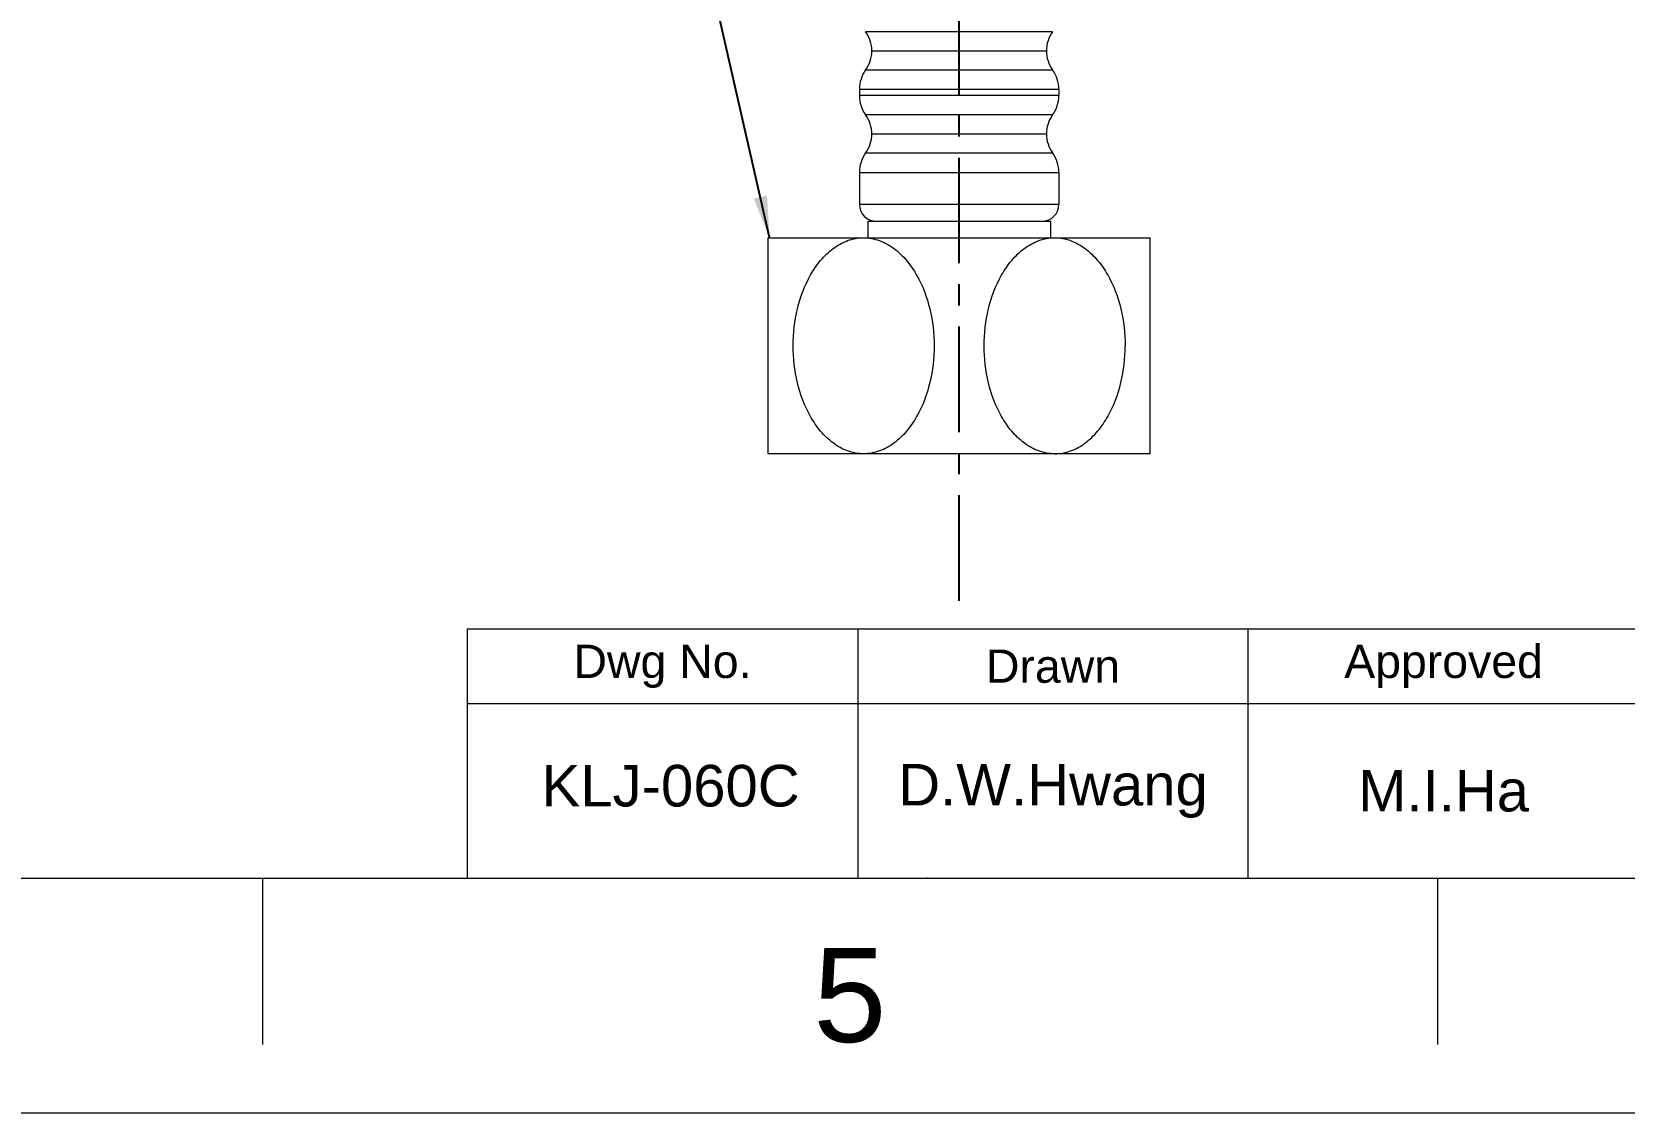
# Model space of a CAD drawing. Header units: millimetres. Extents: x 1991 to 2585, y -545 to -125.
# Drawn here: x 2273.7 to 2369.5, y -545.4 to -480.3 of the extents above; entities that cross this region are included whole.
import ezdxf

# ---------------------------------------------------------------- set-up
doc = ezdxf.new("R2010")
doc.units = ezdxf.units.MM
doc.header["$LTSCALE"] = 0.1
doc.linetypes.add('CENTERX2', pattern=[101.6, 63.5, -12.7, 12.7, -12.7])
doc.layers.get('0').update_dxf_attribs({"lineweight": 13})
doc.layers.add('CENTER', color=1, linetype='CENTERX2')
doc.layers.add('TEXT', color=2, linetype='Continuous')
doc.layers.add('DIM', color=3, linetype='Continuous', lineweight=9)
doc.layers.add('FORM', color=7, linetype='Continuous', lineweight=13)
doc.styles.get("Standard").update_dxf_attribs({"font": 'arial.ttf'})
doc.dimstyles.new('ISO-25', dxfattribs={"dimtxt": 2.5, "dimasz": 2.5, "dimexe": 1.25, "dimexo": 0.625, "dimtad": 1, "dimtxsty": 'Standard', "dimcen": 2.5, "dimadec": 0, "dimazin": 0, "dimtfac": 1, "dimtmove": 0, "dimatfit": 3, "dimfxl": 0, "dimarcsym": 0})

msp = doc.modelspace()

# ---------------------------------------------------------------- linework, layer by layer
at = {"color": 7, "linetype": 'Continuous'}
for p, q in [((2335.125, -480.319), (2323.875, -480.319)), ((2324.25, -481.465), (2334.751, -481.465)), ((2323.875, -482.61), (2335.125, -482.61)), ((2323.5, -483.776), (2335.5, -483.776)), ((2323.5, -483.776), (2323.5, -484.154)), ((2335.5, -483.776), (2335.5, -484.154)), ((2335.5, -484.154), (2323.5, -484.154)), ((2335.125, -485.319), (2323.875, -485.319)), ((2324.25, -486.465), (2334.751, -486.465)), ((2323.875, -487.61), (2335.125, -487.61)), ((2323.5, -488.776), (2335.5, -488.776)), ((2323.5, -488.776), (2323.5, -490.715)), ((2335.5, -488.776), (2335.5, -490.715)), ((2335.5, -490.715), (2323.5, -490.715)), ((2324, -491.715), (2335, -491.715)), ((2324, -491.715), (2324, -492.715)), ((2335, -491.715), (2335, -492.715)), ((2318, -492.715), (2341, -492.715)), ((2318, -505.715), (2318, -492.715)), ((2341.001, -492.715), (2341, -492.715)), ((2341, -505.715), (2341, -492.715)), ((2341, -505.715), (2318, -505.715))]:
    msp.add_line(p, q, dxfattribs=at)
for p, q in [((2004.744, -531.258), (2570.4, -531.258)), ((2287.572, -531.258), (2287.572, -541.258)), ((2358.279, -531.258), (2358.279, -541.258))]:
    msp.add_line(p, q)
for centre, radius, start, end in [((2322.25, -481.485), 2, 0.59003, 35.65909), ((2336.75, -481.485), 2, 144.34091, 179.40997), ((2322.25, -481.444), 2, 324.34091, 359.40997), ((2336.75, -481.444), 2, 180.59003, 215.65909), ((2325.5, -483.776), 2, 144.34091, 180), ((2333.5, -483.776), 2, 0, 35.65909), ((2325.5, -484.154), 2, 180, 215.65909), ((2333.5, -484.154), 2, 324.34091, 0), ((2322.25, -486.485), 2, 0.59003, 35.65909), ((2336.75, -486.485), 2, 144.34091, 179.40997), ((2322.25, -486.444), 2, 324.34091, 359.40997), ((2336.75, -486.444), 2, 180.59003, 215.65909), ((2325.5, -488.776), 2, 144.34091, 180), ((2333.5, -488.776), 2, 0, 35.65909), ((2324.5, -490.715), 1, 180, 270), ((2334.5, -490.715), 1, 270, 0)]:
    msp.add_arc(centre, radius, start, end, dxfattribs=at)
for points, knots in [([(2319.508, -499.215), (2319.508, -498.47), (2319.674, -496.991), (2320.322, -495.251), (2321.131, -494.064), (2321.878, -493.337), (2322.763, -492.837), (2323.426, -492.715), (2323.75, -492.715)], [0, 0, 0, 0, 0.262951, 0.520626, 0.646037, 0.767794, 0.885437, 1, 1, 1, 1]), ([(2323.75, -492.715), (2324.075, -492.715), (2324.738, -492.838), (2325.623, -493.337), (2326.37, -494.064), (2327.179, -495.252), (2327.827, -496.99), (2327.993, -498.47), (2327.993, -499.215)], [0, 0, 0, 0, 0.114612, 0.232246, 0.353974, 0.479362, 0.73703, 1, 1, 1, 1]), ([(2331.008, -499.215), (2331.008, -498.47), (2331.174, -496.991), (2331.822, -495.251), (2332.631, -494.064), (2333.378, -493.337), (2334.263, -492.837), (2334.926, -492.715), (2335.25, -492.715)], [0, 0, 0, 0, 0.262951, 0.520626, 0.646037, 0.767794, 0.885437, 1, 1, 1, 1]), ([(2335.25, -492.715), (2335.575, -492.715), (2336.238, -492.837), (2337.123, -493.337), (2337.869, -494.064), (2338.679, -495.251), (2339.327, -496.99), (2339.493, -498.47), (2339.493, -499.215)], [0, 0, 0, 0, 0.114589, 0.23221, 0.353936, 0.47932, 0.737017, 1, 1, 1, 1]), ([(2323.75, -505.715), (2323.426, -505.715), (2322.763, -505.592), (2321.878, -505.092), (2321.131, -504.366), (2320.322, -503.178), (2319.674, -501.439), (2319.508, -499.96), (2319.508, -499.215)], [0, 0, 0, 0, 0.114612, 0.232246, 0.353974, 0.479362, 0.73703, 1, 1, 1, 1]), ([(2327.993, -499.215), (2327.993, -499.96), (2327.827, -501.439), (2327.179, -503.178), (2326.37, -504.366), (2325.623, -505.093), (2324.738, -505.592), (2324.075, -505.715), (2323.75, -505.715)], [0, 0, 0, 0, 0.262951, 0.520626, 0.646037, 0.767794, 0.885437, 1, 1, 1, 1]), ([(2335.25, -505.715), (2334.926, -505.715), (2334.263, -505.592), (2333.378, -505.092), (2332.631, -504.366), (2331.822, -503.178), (2331.174, -501.439), (2331.008, -499.96), (2331.008, -499.215)], [0, 0, 0, 0, 0.114612, 0.232246, 0.353974, 0.479362, 0.73703, 1, 1, 1, 1]), ([(2335.25, -505.715), (2335.575, -505.715), (2336.238, -505.592), (2337.123, -505.092), (2337.87, -504.366), (2338.679, -503.178), (2339.327, -501.439), (2339.493, -499.96), (2339.493, -499.215)], [0, 0, 0, 0, 0.114606, 0.232245, 0.353982, 0.479375, 0.737046, 1, 1, 1, 1])]:
    msp.add_open_spline(points, degree=3, knots=knots, dxfattribs=at)
msp.add_point((2327.572, -531.258))
at = {"layer": 'CENTER'}
msp.add_line((2329.5, -514.564), (2329.5, -439.868), dxfattribs=at)
at = {"layer": 'DIM', "color": 7}
msp.add_lwpolyline([(1990.602, -125.4), (2584.542, -125.4), (2584.542, -545.4), (1990.602, -545.4)], close=True, dxfattribs=at)
at = {"layer": 'FORM'}
for p, q in [((2299.9, -516.258), (2570.4, -516.258)), ((2299.9, -516.258), (2299.9, -531.258)), ((2323.4, -516.258), (2323.4, -531.258)), ((2346.9, -531.258), (2346.9, -516.258)), ((2370.4, -520.758), (2299.9, -520.758))]:
    msp.add_line(p, q, dxfattribs=at)
at = {"layer": 'TEXT'}
msp.add_point((2346.9, -520.758), dxfattribs=at)

# ---------------------------------------------------------------- texts
at = {"insert": (2322.926, -538.329), "char_height": 5.657, "attachment_point": 5}
msp.add_mtext_dynamic_manual_height_columns('5', width=50, gutter_width=12.5, heights=[0], dxfattribs=at)
at = {"layer": 'TEXT', "attachment_point": 5}
for s, insert, char_height in [('Dwg No.', (2311.65, -518.508), 2), ('Approved', (2358.65, -518.508), 2), ('Drawn', (2335.15, -518.508), 2), ('KLJ-060C', (2312.142, -525.709), 2.5), ('D.W.Hwang', (2335.15, -526.008), 2.5), ('M.I.Ha', (2358.65, -526.008), 2.5)]:
    msp.add_mtext_dynamic_manual_height_columns(s, width=23.5, gutter_width=12.5, heights=[0], dxfattribs=dict(at, insert=insert, char_height=char_height))

# ---------------------------------------------------------------- leaders
at = {"layer": 'DIM', "annotation_type": 0, "has_hookline": 1, "hookline_direction": 1, "text_width": 31.385}
msp.add_leader([(2318.097, -492.706), (2314.642, -477.561), (2312.142, -477.561)], dimstyle='ISO-25', override={"dimtxt": 5, "dimcen": 5, "dimfxl": 1.25}, dxfattribs=at)

doc.saveas('drawing.dxf')
